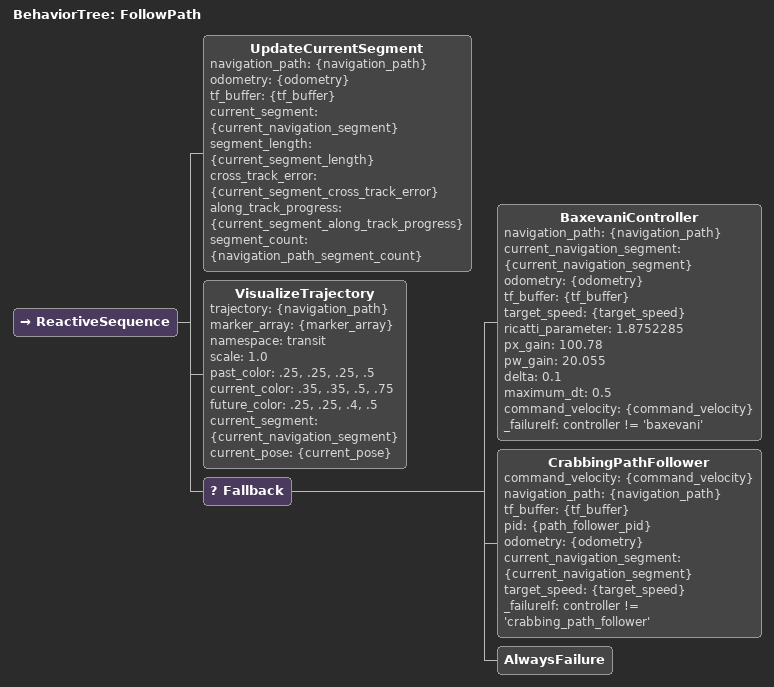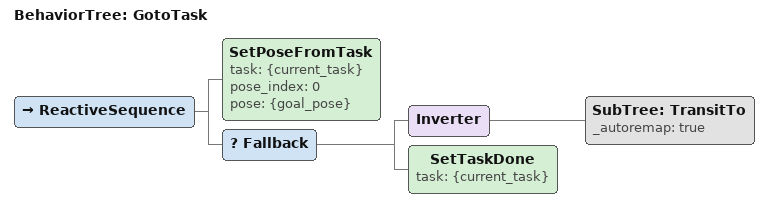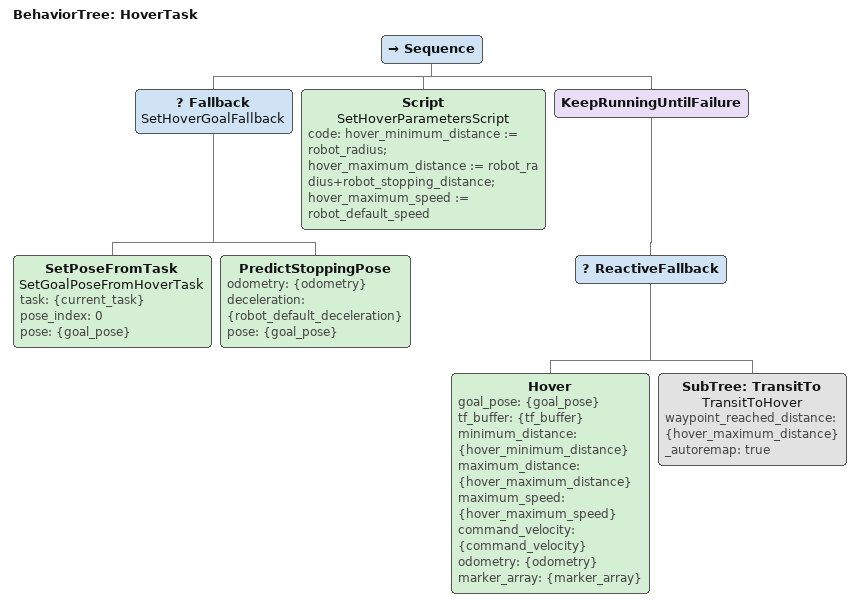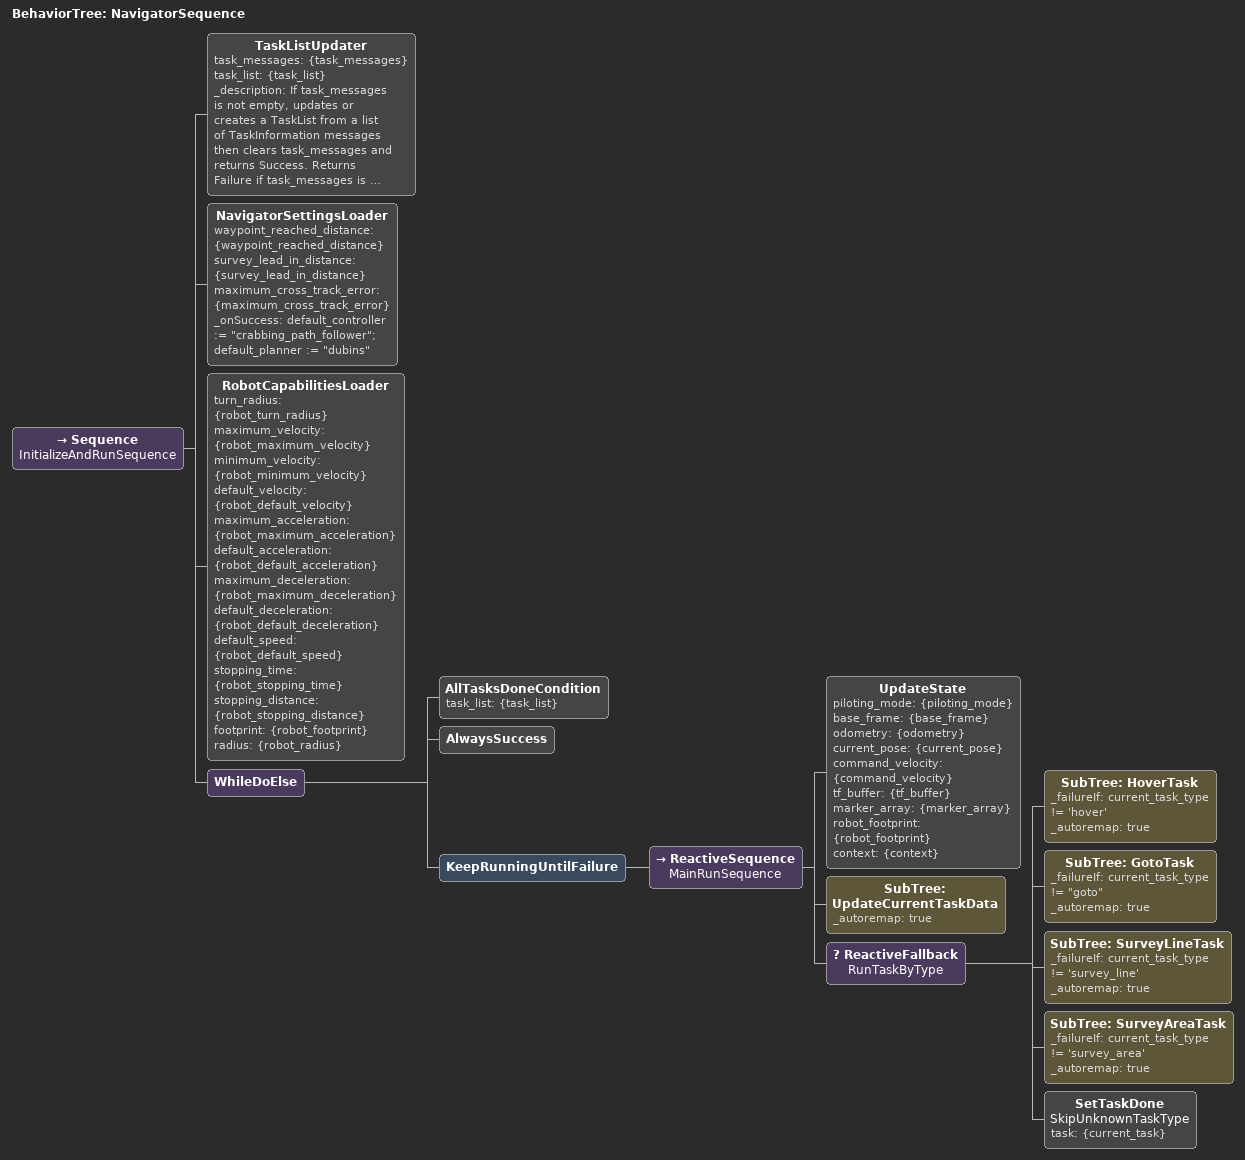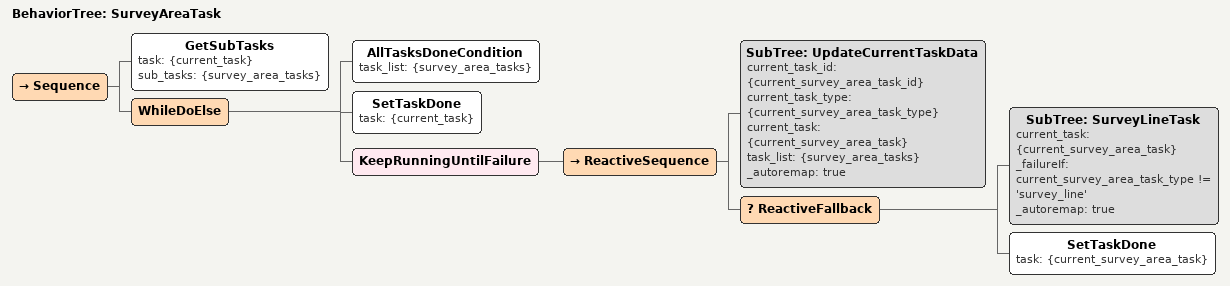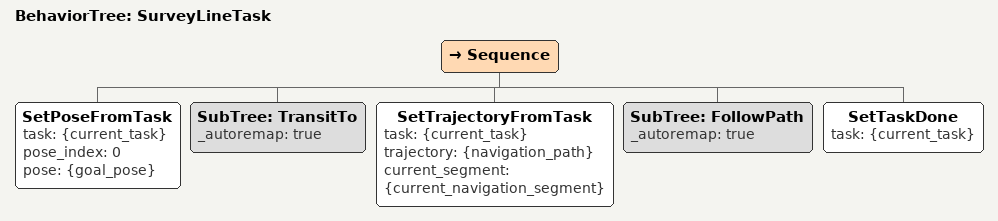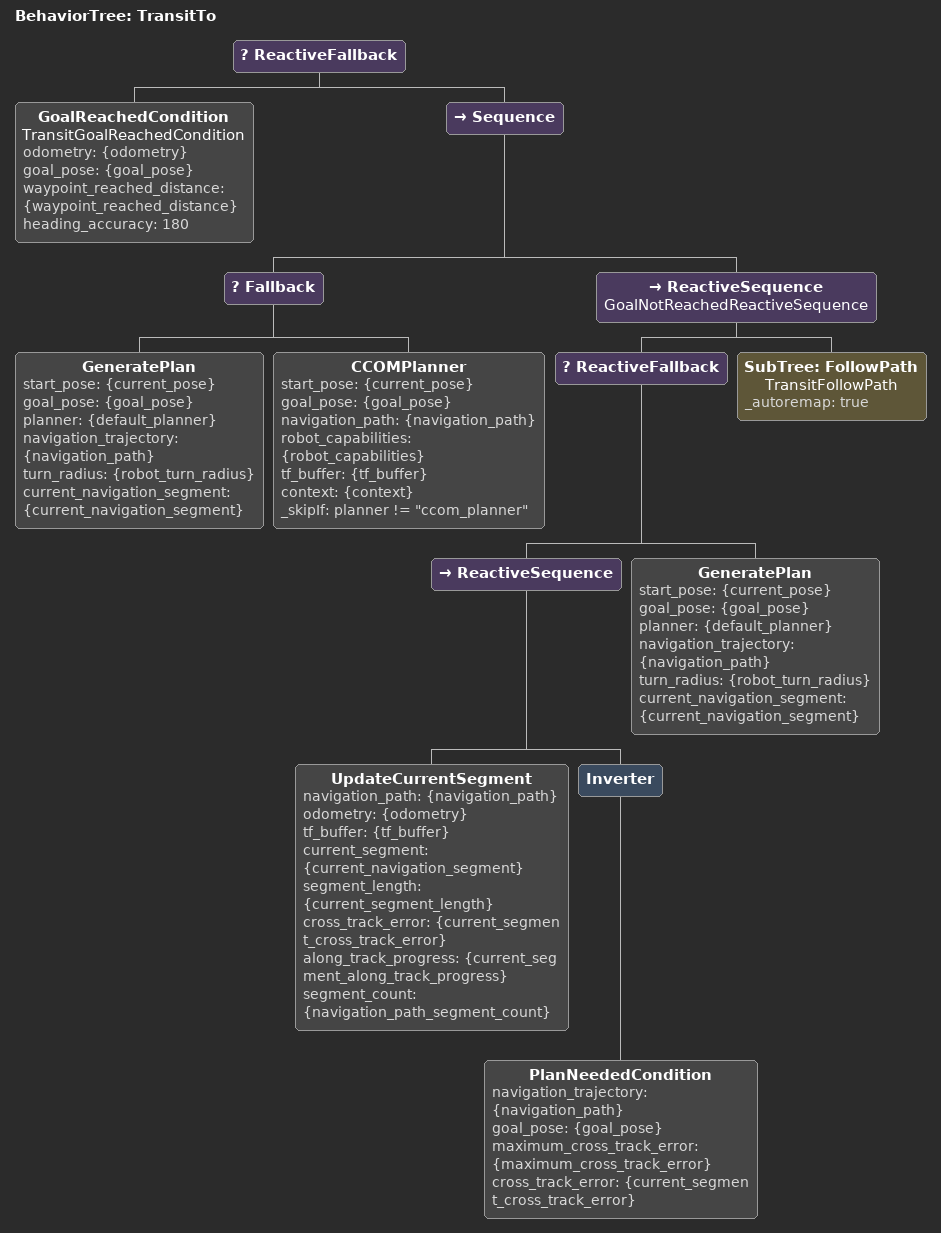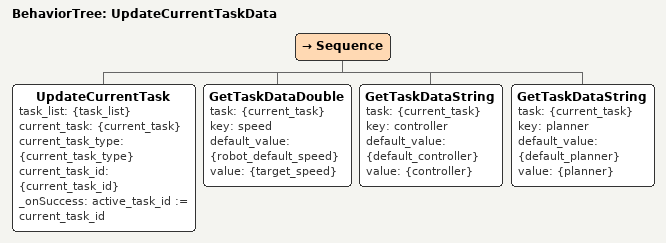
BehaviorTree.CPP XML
<?xml version="1.0" encoding="UTF-8"?>
<root BTCPP_format="4"
      main_tree_to_execute="NavigatorSequence">
  <BehaviorTree ID="FollowPath">
    <ReactiveSequence>
      <UpdateCurrentSegment navigation_path="{navigation_path}"
                            odometry="{odometry}"
                            tf_buffer="{tf_buffer}"
                            current_segment="{current_navigation_segment}"
                            segment_length="{current_segment_length}"
                            cross_track_error="{current_segment_cross_track_error}"
                            along_track_progress="{current_segment_along_track_progress}"
                            segment_count="{navigation_path_segment_count}"/>
      <VisualizeTrajectory trajectory="{navigation_path}"
                           marker_array="{marker_array}"
                           namespace="transit"
                           scale="1.0"
                           past_color=".25, .25, .25, .5"
                           current_color=".35, .35, .5, .75"
                           future_color=".25, .25, .4, .5"
                           current_segment="{current_navigation_segment}"
                           current_pose="{current_pose}"/>
      <Fallback>
        <BaxevaniController navigation_path="{navigation_path}"
                            current_navigation_segment="{current_navigation_segment}"
                            odometry="{odometry}"
                            tf_buffer="{tf_buffer}"
                            target_speed="{target_speed}"
                            ricatti_parameter="1.8752285"
                            px_gain="100.78"
                            pw_gain="20.055"
                            delta="0.1"
                            maximum_dt="0.5"
                            command_velocity="{command_velocity}"
                            _failureIf="controller != &apos;baxevani&apos;"/>
        <CrabbingPathFollower command_velocity="{command_velocity}"
                              navigation_path="{navigation_path}"
                              tf_buffer="{tf_buffer}"
                              pid="{path_follower_pid}"
                              odometry="{odometry}"
                              current_navigation_segment="{current_navigation_segment}"
                              target_speed="{target_speed}"
                              _failureIf="controller != &apos;crabbing_path_follower&apos;"/>
        <AlwaysFailure/>
      </Fallback>
    </ReactiveSequence>
  </BehaviorTree>

  <BehaviorTree ID="GotoTask">
    <ReactiveSequence>
      <SetPoseFromTask task="{current_task}"
                       pose_index="0"
                       pose="{goal_pose}"/>
      <Fallback>
        <Inverter>
          <SubTree ID="TransitTo"
                   _autoremap="true"/>
        </Inverter>
        <SetTaskDone task="{current_task}"/>
      </Fallback>
    </ReactiveSequence>
  </BehaviorTree>

  <BehaviorTree ID="HoverTask">
    <Sequence>
      <Fallback name="SetHoverGoalFallback">
        <SetPoseFromTask name="SetGoalPoseFromHoverTask"
                         task="{current_task}"
                         pose_index="0"
                         pose="{goal_pose}"/>
        <PredictStoppingPose odometry="{odometry}"
                             deceleration="{robot_default_deceleration}"
                             pose="{goal_pose}"/>
      </Fallback>
      <Script name="SetHoverParametersScript"
              code="hover_minimum_distance := robot_radius; hover_maximum_distance := robot_radius+robot_stopping_distance; hover_maximum_speed := robot_default_speed"/>
      <KeepRunningUntilFailure>
        <ReactiveFallback>
          <Hover goal_pose="{goal_pose}"
                 tf_buffer="{tf_buffer}"
                 minimum_distance="{hover_minimum_distance}"
                 maximum_distance="{hover_maximum_distance}"
                 maximum_speed="{hover_maximum_speed}"
                 command_velocity="{command_velocity}"
                 odometry="{odometry}"
                 marker_array="{marker_array}"/>
          <SubTree ID="TransitTo"
                   name="TransitToHover"
                   waypoint_reached_distance="{hover_maximum_distance}"
                   _autoremap="true"/>
        </ReactiveFallback>
      </KeepRunningUntilFailure>
    </Sequence>
  </BehaviorTree>

  <BehaviorTree ID="NavigatorSequence">
    <Sequence name="InitializeAndRunSequence">
      <TaskListUpdater task_messages="{task_messages}"
                       task_list="{task_list}"
                       _description="If task_messages is not empty, updates or creates a TaskList from a list of TaskInformation messages then clears task_messages and returns Success.&#10;Returns Failure if task_messages is empty."/>
      <NavigatorSettingsLoader waypoint_reached_distance="{waypoint_reached_distance}"
                               survey_lead_in_distance="{survey_lead_in_distance}"
                               maximum_cross_track_error="{maximum_cross_track_error}"
                               _onSuccess="default_controller := &quot;crabbing_path_follower&quot;; default_planner := &quot;dubins&quot;"/>
      <RobotCapabilitiesLoader turn_radius="{robot_turn_radius}"
                               maximum_velocity="{robot_maximum_velocity}"
                               minimum_velocity="{robot_minimum_velocity}"
                               default_velocity="{robot_default_velocity}"
                               maximum_acceleration="{robot_maximum_acceleration}"
                               default_acceleration="{robot_default_acceleration}"
                               maximum_deceleration="{robot_maximum_deceleration}"
                               default_deceleration="{robot_default_deceleration}"
                               default_speed="{robot_default_speed}"
                               stopping_time="{robot_stopping_time}"
                               stopping_distance="{robot_stopping_distance}"
                               footprint="{robot_footprint}"
                               radius="{robot_radius}"/>
      <WhileDoElse>
        <AllTasksDoneCondition task_list="{task_list}"/>
        <AlwaysSuccess/>
        <KeepRunningUntilFailure>
          <ReactiveSequence name="MainRunSequence">
            <UpdateState piloting_mode="{piloting_mode}"
                         base_frame="{base_frame}"
                         odometry="{odometry}"
                         current_pose="{current_pose}"
                         command_velocity="{command_velocity}"
                         tf_buffer="{tf_buffer}"
                         marker_array="{marker_array}"
                         robot_footprint="{robot_footprint}"
                         context="{context}"/>
            <SubTree ID="UpdateCurrentTaskData"
                     _autoremap="true"/>
            <ReactiveFallback name="RunTaskByType">
              <SubTree ID="HoverTask"
                       _failureIf="current_task_type != &apos;hover&apos;"
                       _autoremap="true"/>
              <SubTree ID="GotoTask"
                       _failureIf="current_task_type != &quot;goto&quot;"
                       _autoremap="true"/>
              <SubTree ID="SurveyLineTask"
                       _failureIf="current_task_type != &apos;survey_line&apos;"
                       _autoremap="true"/>
              <SubTree ID="SurveyAreaTask"
                       _failureIf="current_task_type != &apos;survey_area&apos;"
                       _autoremap="true"/>
              <SetTaskDone name="SkipUnknownTaskType"
                           task="{current_task}"/>
            </ReactiveFallback>
          </ReactiveSequence>
        </KeepRunningUntilFailure>
      </WhileDoElse>
    </Sequence>
  </BehaviorTree>

  <BehaviorTree ID="SurveyAreaTask">
    <Sequence>
      <GetSubTasks task="{current_task}"
                   sub_tasks="{survey_area_tasks}"/>
      <WhileDoElse>
        <AllTasksDoneCondition task_list="{survey_area_tasks}"/>
        <SetTaskDone task="{current_task}"/>
        <KeepRunningUntilFailure>
          <ReactiveSequence>
            <SubTree ID="UpdateCurrentTaskData"
                     current_task_id="{current_survey_area_task_id}"
                     current_task_type="{current_survey_area_task_type}"
                     current_task="{current_survey_area_task}"
                     task_list="{survey_area_tasks}"
                     _autoremap="true"/>
            <ReactiveFallback>
              <SubTree ID="SurveyLineTask"
                       current_task="{current_survey_area_task}"
                       _failureIf="current_survey_area_task_type != &apos;survey_line&apos;"
                       _autoremap="true"/>
              <SetTaskDone task="{current_survey_area_task}"/>
            </ReactiveFallback>
          </ReactiveSequence>
        </KeepRunningUntilFailure>
      </WhileDoElse>
    </Sequence>
  </BehaviorTree>

  <BehaviorTree ID="SurveyLineTask">
    <Sequence>
      <SetPoseFromTask task="{current_task}"
                       pose_index="0"
                       pose="{goal_pose}"/>
      <SubTree ID="TransitTo"
               _autoremap="true"/>
      <SetTrajectoryFromTask task="{current_task}"
                             trajectory="{navigation_path}"
                             current_segment="{current_navigation_segment}"/>
      <SubTree ID="FollowPath"
               _autoremap="true"/>
      <SetTaskDone task="{current_task}"/>
    </Sequence>
  </BehaviorTree>

  <BehaviorTree ID="TransitTo">
    <ReactiveFallback>
      <GoalReachedCondition name="TransitGoalReachedCondition"
                            odometry="{odometry}"
                            goal_pose="{goal_pose}"
                            waypoint_reached_distance="{waypoint_reached_distance}"
                            heading_accuracy="180"/>
      <Sequence>
        <Fallback>
          <GeneratePlan start_pose="{current_pose}"
                        goal_pose="{goal_pose}"
                        planner="{default_planner}"
                        navigation_trajectory="{navigation_path}"
                        turn_radius="{robot_turn_radius}"
                        current_navigation_segment="{current_navigation_segment}"/>
          <CCOMPlanner start_pose="{current_pose}"
                       goal_pose="{goal_pose}"
                       navigation_path="{navigation_path}"
                       robot_capabilities="{robot_capabilities}"
                       tf_buffer="{tf_buffer}"
                       context="{context}"
                       _skipIf="planner != &quot;ccom_planner&quot;"/>
        </Fallback>
        <ReactiveSequence name="GoalNotReachedReactiveSequence">
          <ReactiveFallback>
            <ReactiveSequence>
              <UpdateCurrentSegment navigation_path="{navigation_path}"
                                    odometry="{odometry}"
                                    tf_buffer="{tf_buffer}"
                                    current_segment="{current_navigation_segment}"
                                    segment_length="{current_segment_length}"
                                    cross_track_error="{current_segment_cross_track_error}"
                                    along_track_progress="{current_segment_along_track_progress}"
                                    segment_count="{navigation_path_segment_count}"/>
              <Inverter>
                <PlanNeededCondition navigation_trajectory="{navigation_path}"
                                     goal_pose="{goal_pose}"
                                     maximum_cross_track_error="{maximum_cross_track_error}"
                                     cross_track_error="{current_segment_cross_track_error}"/>
              </Inverter>
            </ReactiveSequence>
            <GeneratePlan start_pose="{current_pose}"
                          goal_pose="{goal_pose}"
                          planner="{default_planner}"
                          navigation_trajectory="{navigation_path}"
                          turn_radius="{robot_turn_radius}"
                          current_navigation_segment="{current_navigation_segment}"/>
          </ReactiveFallback>
          <SubTree ID="FollowPath"
                   name="TransitFollowPath"
                   _autoremap="true"/>
        </ReactiveSequence>
      </Sequence>
    </ReactiveFallback>
  </BehaviorTree>

  <BehaviorTree ID="UpdateCurrentTaskData">
    <Sequence>
      <UpdateCurrentTask task_list="{task_list}"
                         current_task="{current_task}"
                         current_task_type="{current_task_type}"
                         current_task_id="{current_task_id}"
                         _onSuccess="active_task_id := current_task_id"/>
      <GetTaskDataDouble task="{current_task}"
                         key="speed"
                         default_value="{robot_default_speed}"
                         value="{target_speed}"/>
      <GetTaskDataString task="{current_task}"
                         key="controller"
                         default_value="{default_controller}"
                         value="{controller}"/>
      <GetTaskDataString task="{current_task}"
                         key="planner"
                         default_value="{default_planner}"
                         value="{planner}"/>
    </Sequence>
  </BehaviorTree>

</root>
